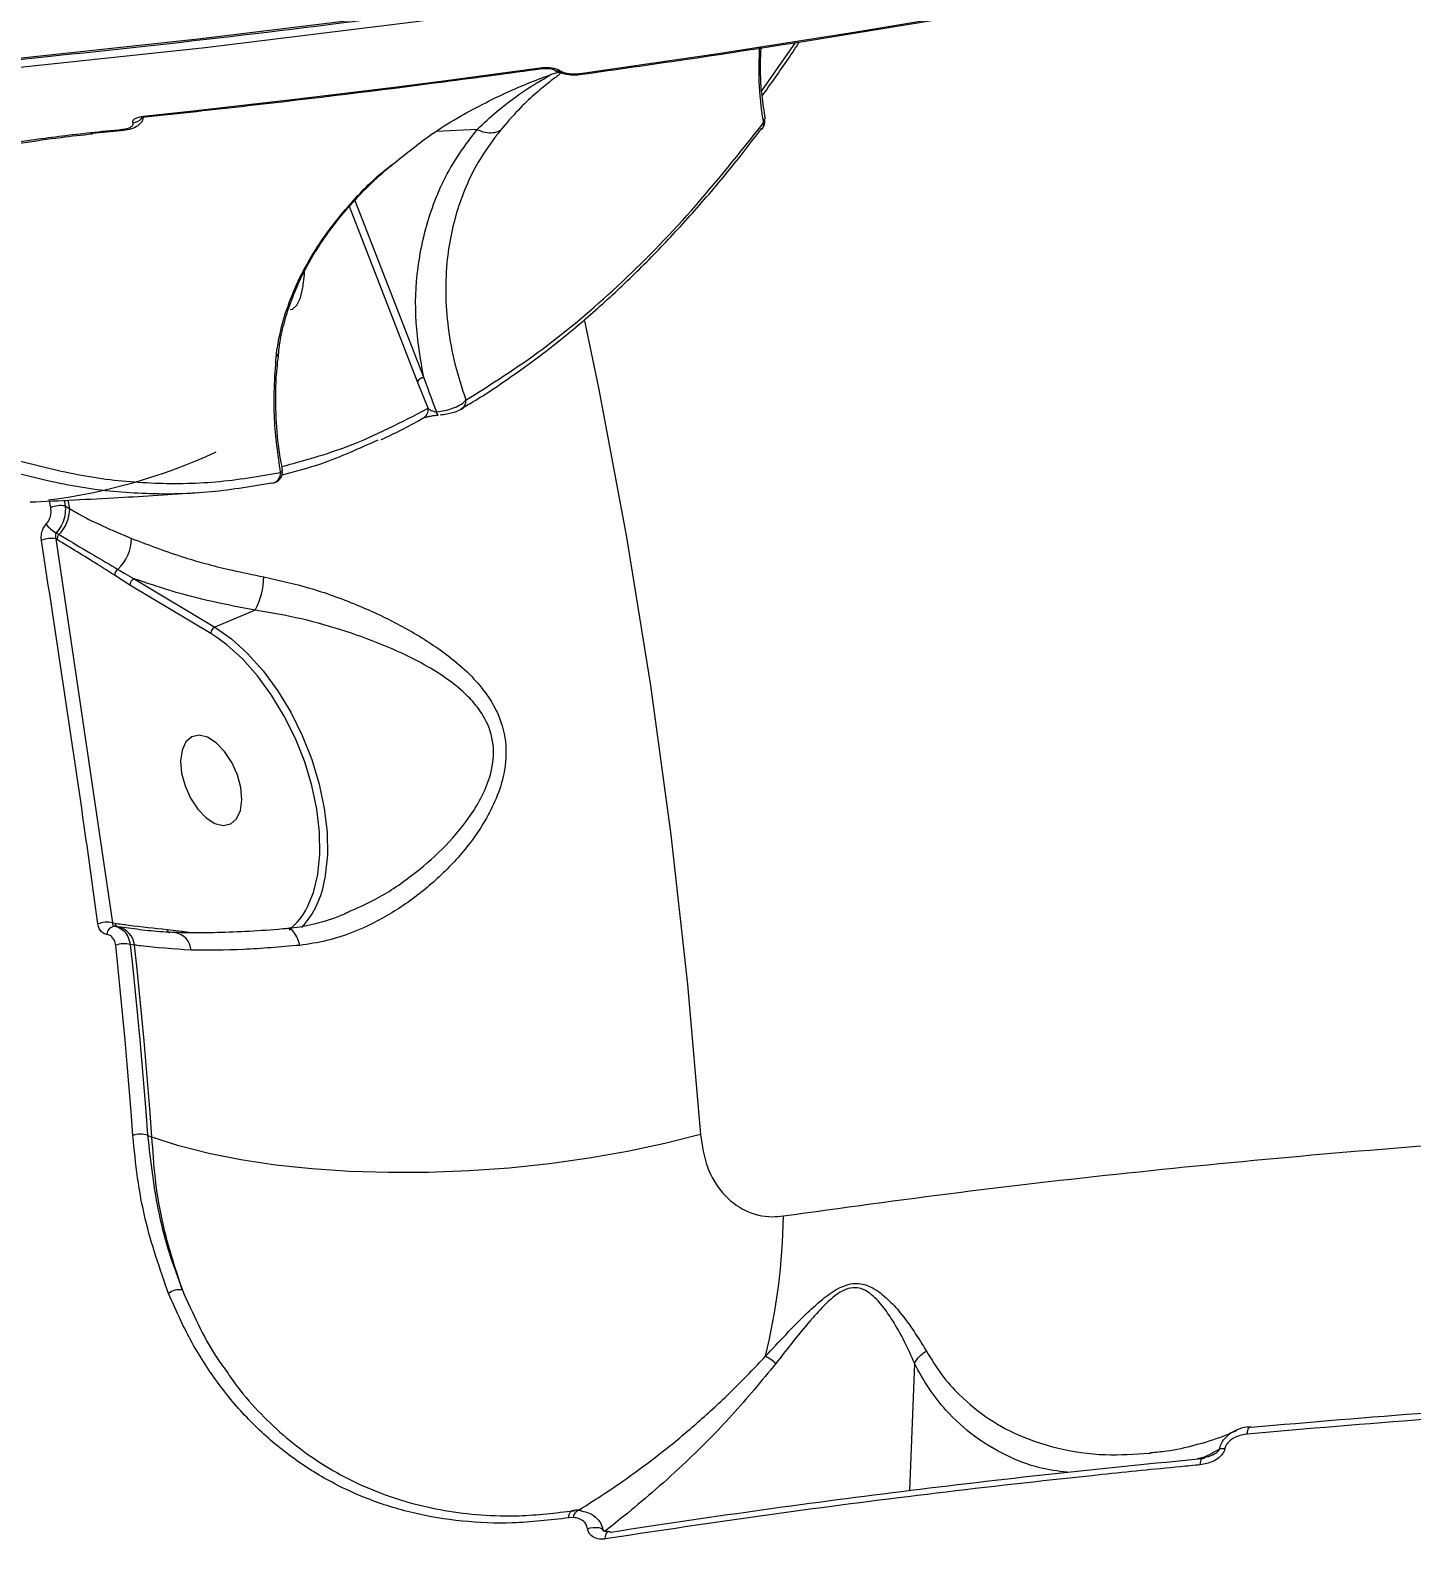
# Model space of a CAD drawing. Header units: millimetres. Extents: x -7151 to 6134, y -5040 to 5562.
# Drawn here: x -1678 to -1547.9, y -296.2 to -153.7 of the extents above; entities that cross this region are included whole.
import ezdxf

# ---------------------------------------------------------------- set-up
doc = ezdxf.new("R2010")
doc.units = ezdxf.units.MM
for name, color, linetype in [('DIKOM_ОБЪЕКТ', 7, 'Continuous'), ('DIKOM_РАЗМЕР_ЗОНА', 7, 'Continuous'), ('DIKOM_РАЗМЕР_ОБЪЕКТА', 7, 'Continuous')]:
    doc.layers.add(name, color=color, linetype=linetype)
doc.styles.add('style1', font='arial.ttf', dxfattribs={"width": 0.8})
doc.dimstyles.new('1-50', dxfattribs={"dimtxt": 300, "dimasz": 200, "dimexe": 100, "dimexo": 0, "dimgap": 100, "dimtad": 1, "dimtxsty": 'style1', "dimcen": 200, "dimclrd": 7, "dimclre": 7, "dimclrt": 7, "dimadec": 1, "dimazin": 2, "dimtfac": 1, "dimtmove": 0, "dimatfit": 2, "dimfxl": 0, "dimlwd": 25, "dimlwe": 18, "dimarcsym": 0})

# ---------------------------------------------------------------- blocks, each defined once
blk = doc.blocks.new('*D0')
at = {"layer": 'Defpoints', "color": 0, "transparency": 16777216}
for p in [(4133.55, 168.74), (-4567.47, -1241.13), (4133.55, -4153.12)]:
    blk.add_point(p, dxfattribs=at)
at = {"layer": 'DIKOM_РАЗМЕР_ОБЪЕКТА', "color": 7, "lineweight": 18, "transparency": 16777216}
for p, q in [((4133.55, 168.74), (4133.55, -4253.12)), ((-4567.47, -1241.13), (-4567.47, -4253.12))]:
    blk.add_line(p, q, dxfattribs=at)
at = {"layer": 'DIKOM_РАЗМЕР_ОБЪЕКТА', "color": 7, "lineweight": 25, "transparency": 16777216}
blk.add_line((-4367.47, -4153.12), (3933.55, -4153.12), dxfattribs=at)
at = {"layer": 'DIKOM_РАЗМЕР_ОБЪЕКТА', "color": 7, "transparency": 16777216}
for points in [[(-4367.47, -4119.79), (-4367.47, -4186.45), (-4567.47, -4153.12)], [(3933.55, -4119.79), (3933.55, -4186.45), (4133.55, -4153.12)]]:
    blk.add_solid(points, dxfattribs=at)
at = {"layer": 'DIKOM_РАЗМЕР_ОБЪЕКТА', "color": 7, "transparency": 16777216, "insert": (150.61, -3899.95), "char_height": 300, "attachment_point": 5, "style": 'style1'}
blk.add_mtext('8700', dxfattribs=at)
blk = doc.blocks.new('*D3')
at = {"layer": 'Defpoints', "color": 0, "transparency": 16777216}
for p in [(6133.55, 253.24), (-5802.46, -2467.19), (6133.55, -4939.78)]:
    blk.add_point(p, dxfattribs=at)
at = {"layer": 'DIKOM_РАЗМЕР_ЗОНА', "color": 7, "lineweight": 18, "transparency": 16777216}
for p, q in [((6133.55, 253.24), (6133.55, -5039.78)), ((-5802.46, -2467.19), (-5802.46, -5039.78))]:
    blk.add_line(p, q, dxfattribs=at)
at = {"layer": 'DIKOM_РАЗМЕР_ЗОНА', "color": 7, "lineweight": 25, "transparency": 16777216}
blk.add_line((-5602.46, -4939.78), (5933.55, -4939.78), dxfattribs=at)
at = {"layer": 'DIKOM_РАЗМЕР_ЗОНА', "color": 7, "transparency": 16777216}
for points in [[(-5602.46, -4906.44), (-5602.46, -4973.11), (-5802.46, -4939.78)], [(5933.55, -4906.44), (5933.55, -4973.11), (6133.55, -4939.78)]]:
    blk.add_solid(points, dxfattribs=at)
at = {"layer": 'DIKOM_РАЗМЕР_ЗОНА', "color": 7, "transparency": 16777216, "insert": (186.61, -4686.61), "char_height": 300, "attachment_point": 5, "style": 'style1'}
blk.add_mtext('11950', dxfattribs=at)

msp = doc.modelspace()

# ---------------------------------------------------------------- linework, layer by layer
at = {"layer": 'DIKOM_ОБЪЕКТ', "color": 7, "linetype": 'Continuous', "lineweight": 15}
for p, q in [((-1609.138, -159.427), (-1605.948, -154.853)), ((-1628.704, -157.819), (-1628.694, -157.816)), ((-1626.106, -157.876), (-1626.115, -157.877)), ((-1672.215, -163.432), (-1669.198, -163.123)), ((-1635.962, -163.087), (-1639.799, -163.268)), ((-1641.557, -186.82), (-1647.97, -170.326)), ((-1647.464, -169.769), (-1640.981, -186.444)), ((-1640.573, -189.325), (-1641.557, -186.82)), ((-1637.454, -189.425), (-1637.423, -189.405)), ((-1674.316, -198.781), (-1674.471, -197.964)), ((-1676.108, -198.686), (-1676.229, -198.053)), ((-1674.856, -197.987), (-1674.754, -198.524)), ((-1674.754, -198.524), (-1674.316, -198.781)), ((-1675.615, -201.629), (-1670.294, -237.782)), ((-1675.534, -201.678), (-1675.615, -201.629)), ((-1668.644, -205.967), (-1670.11, -205.05)), ((-1661.04, -210.533), (-1668.644, -205.967)), ((-1668.262, -205.373), (-1660.657, -209.939)), ((-1656.867, -208.337), (-1660.657, -209.939)), ((-1660.374, -210.962), (-1661.04, -210.533)), ((-1670.294, -237.782), (-1670.073, -237.814)), ((-1669.765, -238.146), (-1670.077, -238.101)), ((-1668.749, -238.281), (-1669.765, -238.146)), ((-1665.155, -238.401), (-1663.764, -238.559)), ((-1663.764, -238.559), (-1662.672, -238.715)), ((-1668.216, -239.877), (-1668.621, -239.82)), ((-1666.991, -257.767), (-1666.574, -257.949)), ((-1594.778, -279.264), (-1595.237, -291.23)), ((-1572.658, -287.713), (-1572.547, -287.709)), ((-1567.563, -288.118), (-1568.115, -288.26)), ((-1567.76, -288.224), (-1567.563, -288.118)), ((-1567.564, -288.139), (-1567.563, -288.118)), ((-1626.883, -293.786), (-1627.323, -293.809))]:
    msp.add_line(p, q, dxfattribs=at)
at = {"layer": 'DIKOM_ОБЪЕКТ', "color": 7, "linetype": 'Continuous', "lineweight": 15, "flags": 128}
for points in [[(-1741.455, -160.995), (-1721.686, -159.884), (-1701.886, -158.439), (-1682.06, -156.66), (-1662.215, -154.55), (-1642.356, -152.107), (-1622.49, -149.333), (-1602.622, -146.229), (-1582.759, -142.796), (-1562.906, -139.034), (-1543.07, -134.945)], [(-1542.407, -135.765), (-1562.243, -139.854), (-1582.095, -143.616), (-1601.959, -147.05), (-1621.826, -150.154), (-1641.693, -152.928), (-1661.551, -155.37), (-1681.397, -157.481), (-1701.222, -159.259), (-1721.023, -160.704), (-1740.791, -161.816)], [(-1626.243, -157.804), (-1613.251, -155.918), (-1600.259, -153.89), (-1587.268, -151.721), (-1574.281, -149.411), (-1561.298, -146.961), (-1548.321, -144.371), (-1535.353, -141.641), (-1522.395, -138.771)], [(-1667.371, -161.818), (-1662.703, -161.314), (-1658.034, -160.791), (-1653.364, -160.25), (-1648.693, -159.691), (-1644.022, -159.113), (-1639.35, -158.517), (-1634.677, -157.903), (-1630.005, -157.27)], [(-1629.289, -157.322), (-1629.279, -157.32), (-1629.257, -157.295), (-1629.234, -157.241)], [(-1672.352, -163.36), (-1671.975, -163.322), (-1671.598, -163.283), (-1671.221, -163.245), (-1670.844, -163.206), (-1670.466, -163.168), (-1670.09, -163.129), (-1669.713, -163.09), (-1669.335, -163.051)], [(-1653.552, -180.03), (-1653.348, -179.98), (-1652.942, -179.612), (-1652.601, -178.913), (-1652.355, -177.941), (-1652.223, -176.774), (-1652.212, -176.524)], [(-1625.836, -181.077), (-1624.494, -187.569), (-1621.887, -201.468), (-1619.625, -215.44), (-1617.71, -229.478), (-1616.144, -243.573), (-1614.926, -257.718)], [(-1660.657, -209.939), (-1659.097, -211.032), (-1657.569, -212.413), (-1656.107, -214.052), (-1654.745, -215.913), (-1653.511, -217.956), (-1652.432, -220.136), (-1651.532, -222.404), (-1650.831, -224.712), (-1650.344, -227.008), (-1650.083, -229.243), (-1650.051, -231.367), (-1650.25, -233.334), (-1650.305, -233.637)], [(-1651.915, -236.28), (-1651.362, -234.933), (-1650.948, -233.22), (-1650.755, -231.312), (-1650.785, -229.252), (-1651.04, -227.085), (-1651.512, -224.858), (-1652.191, -222.62), (-1653.064, -220.421), (-1654.11, -218.308), (-1655.306, -216.327), (-1656.628, -214.522), (-1658.045, -212.932), (-1659.526, -211.593), (-1660.374, -210.962)], [(-1663.778, -223.673), (-1663.455, -224.884), (-1662.933, -226.053), (-1662.254, -227.085), (-1661.472, -227.895), (-1660.651, -228.42), (-1659.859, -228.615), (-1659.158, -228.466), (-1658.605, -227.984), (-1658.247, -227.208), (-1658.11, -226.201), (-1658.207, -225.046), (-1658.53, -223.834), (-1659.052, -222.666), (-1659.732, -221.634), (-1660.513, -220.823), (-1661.334, -220.299), (-1662.127, -220.103), (-1662.828, -220.253), (-1663.38, -220.735), (-1663.739, -221.511), (-1663.876, -222.517), (-1663.778, -223.673)], [(-1652.664, -239.899), (-1652.788, -239.475), (-1652.941, -239.099), (-1653.119, -238.786), (-1653.314, -238.547), (-1653.52, -238.39), (-1653.728, -238.321), (-1653.819, -238.32)], [(-1668.363, -257.797), (-1668.533, -255.554), (-1668.712, -253.312), (-1668.901, -251.072), (-1669.1, -248.833), (-1669.308, -246.595), (-1669.526, -244.359), (-1669.753, -242.124), (-1669.989, -239.89)], [(-1668.621, -239.82), (-1668.384, -242.059), (-1668.157, -244.299), (-1667.938, -246.54), (-1667.73, -248.783), (-1667.531, -251.027), (-1667.341, -253.272), (-1667.161, -255.519), (-1666.991, -257.767)], [(-1666.574, -257.949), (-1666.745, -255.685), (-1666.926, -253.423), (-1667.117, -251.162), (-1667.317, -248.902), (-1667.527, -246.644), (-1667.747, -244.387), (-1667.977, -242.131), (-1668.216, -239.877)], [(-1614.926, -257.718), (-1618.275, -258.569), (-1621.782, -259.316), (-1625.415, -259.951), (-1629.141, -260.471), (-1632.926, -260.869), (-1636.736, -261.141), (-1640.536, -261.287), (-1644.29, -261.304), (-1647.966, -261.192), (-1651.53, -260.951), (-1654.948, -260.586), (-1658.19, -260.098), (-1661.227, -259.491), (-1664.03, -258.773), (-1666.574, -257.949)], [(-1563.408, -285.917), (-1563.395, -285.747), (-1563.371, -285.595), (-1563.335, -285.464), (-1563.29, -285.36), (-1563.237, -285.287), (-1563.178, -285.247), (-1563.146, -285.239)], [(-1563.146, -285.239), (-1563.114, -285.24), (-1563.048, -285.269)], [(-1567.849, -288.817), (-1567.836, -288.639), (-1567.808, -288.479), (-1567.769, -288.345), (-1567.718, -288.242), (-1567.659, -288.172), (-1567.592, -288.141), (-1567.58, -288.139)], [(-1567.58, -288.139), (-1567.522, -288.147), (-1567.451, -288.192)], [(-1627.323, -293.809), (-1627.308, -293.639), (-1627.276, -293.486), (-1627.228, -293.353), (-1627.166, -293.246), (-1627.092, -293.169), (-1627.009, -293.124), (-1626.978, -293.117)], [(-1626.978, -293.117), (-1626.919, -293.113), (-1626.866, -293.122)], [(-1626.883, -293.786), (-1626.832, -293.595), (-1626.761, -293.426), (-1626.675, -293.284), (-1626.575, -293.177), (-1626.467, -293.109), (-1626.355, -293.082), (-1626.327, -293.082)], [(-1626.327, -293.082), (-1626.245, -293.098), (-1626.14, -293.157)], [(-1625.552, -294.828), (-1625.291, -294.757), (-1625.01, -294.716), (-1624.732, -294.708), (-1624.481, -294.733), (-1624.275, -294.79), (-1624.132, -294.874), (-1624.064, -294.979), (-1624.075, -295.094)], [(-1623.892, -295.789), (-1623.876, -295.609), (-1623.841, -295.448), (-1623.79, -295.312), (-1623.722, -295.206), (-1623.642, -295.134), (-1623.553, -295.099), (-1623.542, -295.097)], [(-1623.542, -295.097), (-1623.457, -295.102), (-1623.359, -295.144)]]:
    msp.add_lwpolyline(points, dxfattribs=at)
at = {"layer": 'DIKOM_ОБЪЕКТ', "color": 7, "linetype": 'Continuous', "lineweight": 15}
for centre, radius, start, end in [((-1629.873, -157.19), 0.154, 211.40976, 274.14557), ((-1628.296, -156.836), 0.725, 234.33277, 283.78552), ((-1626.11, -157.719), 0.158, 212.68285, 268.50076), ((-1668.389, -161.357), 1.081, 271.8915, 326.69082), ((-1667.237, -161.732), 0.16, 212.48167, 271.62635), ((-1672.22, -163.273), 0.159, 213.24415, 271.6634), ((-1669.202, -162.963), 0.159, 213.33954, 270.79005), ((-1609.771, -162.565), 0.806, 324.10123, 8.81477), ((-1640.974, -187.082), 0.639, 90.64033, 155.7787), ((-1641.49, -189.444), 0.925, 300.50471, 7.37298), ((-1637.931, -188.641), 0.918, 303.64258, 4.89538), ((-1639.368, -189.627), 0.416, 185.09404, 232.82362), ((-1682.893, -145.067), 53.285, 277.08858, 294.80312), ((-1655.401, -195.432), 0.947, 275.00475, 3.17511), ((-1675.172, -200.767), 2.282, 79.44299, 114.21323), ((-1677.785, -198.759), 3.468, 315.08024, 359.63448), ((-1674.225, -198.486), 2.907, 217.25396, 242.06198), ((-1676.078, -203.979), 2.395, 78.85954, 112.06819), ((-1674.839, -201.702), 0.695, 134.78706, 178.06175), ((-1672.653, -201.482), 4.163, 313.63282, 358.65452), ((-1669.401, -205.096), 0.71, 122.26045, 176.29784), ((-1667.965, -205.985), 0.68, 115.93212, 178.54545), ((-1662.752, -205.136), 6.7, 331.45807, 359.50594), ((-1660.359, -210.551), 0.681, 115.97335, 178.50423), ((-1658.836, -232.406), 8.619, 317.6254, 351.7877), ((-1657.774, -233.357), 6.547, 308.96701, 333.48859), ((-1670.818, -239.982), 2.261, 76.60991, 111.91475), ((-1669.675, -237.753), 0.402, 188.6027, 257.11445), ((-1669.997, -238.931), 0.834, 95.5519, 175.48291), ((-1670.23, -240.12), 2.028, 6.87813, 76.74739), ((-1664.733, -238.321), 0.43, 190.67465, 247.81134), ((-1664.694, -240.48), 1.808, 3.74539, 80.8782), ((-1669.19, -242.111), 2.361, 76.06331, 109.79546), ((-1667.627, -260.077), 2.396, 74.61704, 107.88527), ((-1665.577, -264.625), 58.473, 346.18119, 359.25777), ((-1664.046, -273.892), 1.558, 77.39397, 128.6194), ((-1612.398, -284.853), 7.222, 50.63131, 60.09905), ((-1565.669, -288.779), 1.478, 85.09989, 104.51162)]:
    msp.add_arc(centre, radius, start, end, dxfattribs=at)
for points, knots in [([(-1741.304, -161.084), (-1738.084, -160.922), (-1728.749, -160.452), (-1713.274, -159.455), (-1694.876, -157.998), (-1676.457, -156.249), (-1658.023, -154.216), (-1639.578, -151.895), (-1621.128, -149.29), (-1602.677, -146.399), (-1584.229, -143.225), (-1565.791, -139.767), (-1547.365, -136.026), (-1528.959, -132.005), (-1510.575, -127.703), (-1492.219, -123.122), (-1473.896, -118.263), (-1455.611, -113.127), (-1437.368, -107.716), (-1419.171, -102.03), (-1401.027, -96.072), (-1382.939, -89.844), (-1364.913, -83.346), (-1346.952, -76.58), (-1329.063, -69.549), (-1311.248, -62.253), (-1293.514, -54.696), (-1275.864, -46.878), (-1258.303, -38.802), (-1240.836, -30.47), (-1223.468, -21.885), (-1206.202, -13.047), (-1189.043, -3.962), (-1171.999, 5.375), (-1155.89, 14.473), (-1145.513, 20.555), (-1140.735, 23.355)], [0, 0, 0, 0, 0.0157721, 0.0457293, 0.075687, 0.1056446, 0.1356021, 0.1655602, 0.195518, 0.2254759, 0.255434, 0.2853921, 0.31535, 0.3453082, 0.3752662, 0.4052244, 0.4351826, 0.4651407, 0.4950989, 0.5250572, 0.5550154, 0.5849739, 0.6149322, 0.6448903, 0.674849, 0.7048073, 0.7347659, 0.7647243, 0.7946825, 0.8246409, 0.8545994, 0.8845578, 0.9145163, 0.9444747, 0.9744334, 1, 1, 1, 1]), ([(-1626.106, -157.876), (-1622.869, -157.416), (-1613.483, -156.08), (-1597.946, -153.653), (-1579.501, -150.5), (-1561.064, -147.061), (-1542.964, -143.404), (-1530.033, -140.601), (-1523.243, -139.066), (-1522.261, -138.844)], [0, 0, 0, 0, 0.0934425, 0.2709365, 0.4484306, 0.6259253, 0.8034211, 0.9715763, 1, 1, 1, 1]), ([(-1609.111, -159.902), (-1608.293, -158.777), (-1607.103, -157.139), (-1605.944, -155.355), (-1605.582, -154.796)], [0, 0, 0, 0, 0.6868478, 1, 1, 1, 1]), ([(-1608.974, -162.442), (-1608.982, -162.394), (-1609.19, -161.092), (-1609.458, -158.716), (-1609.38, -156.432), (-1609.344, -155.382)], [0, 0, 0, 0, 0.020227, 0.549583, 1, 1, 1, 1]), ([(-1608.806, -162.076), (-1608.921, -161.332), (-1609.198, -159.53), (-1609.317, -157.28), (-1609.23, -155.804), (-1609.204, -155.36)], [0, 0, 0, 0, 0.3293639, 0.7980853, 1, 1, 1, 1]), ([(-1667.232, -161.892), (-1663.998, -161.541), (-1654.62, -160.522), (-1642.163, -159.004), (-1632.94, -157.759), (-1629.866, -157.344)], [0, 0, 0, 0, 0.2597959, 0.7532476, 1, 1, 1, 1]), ([(-1643.458, -165.994), (-1642.398, -165.144), (-1639.818, -163.074), (-1636.318, -161.114), (-1633.351, -159.658), (-1631.276, -158.751), (-1629.552, -158.085), (-1628.542, -157.73), (-1628.395, -157.707), (-1628.38, -157.705)], [0, 0, 0, 0, 0.2015561, 0.4902615, 0.6124325, 0.736181, 0.8753109, 0.9868702, 1, 1, 1, 1]), ([(-1635.952, -163.089), (-1635.951, -163.088), (-1635.352, -162.46), (-1634.034, -161.299), (-1632.273, -159.932), (-1630.705, -158.894), (-1629.377, -158.14), (-1629.092, -157.952), (-1628.955, -157.863)], [0, 0, 0, 0, 0.0002893, 0.2177903, 0.4375777, 0.6284787, 0.8223102, 1, 1, 1, 1]), ([(-1628.38, -157.705), (-1628.222, -157.668), (-1627.801, -157.57), (-1628.253, -157.928), (-1629.231, -158.662), (-1630.563, -159.763), (-1632.092, -161.202), (-1633.198, -162.49), (-1633.754, -163.137)], [0, 0, 0, 0, 0.1009822, 0.2689693, 0.4401895, 0.615135, 0.8063795, 1, 1, 1, 1]), ([(-1630.005, -157.27), (-1629.933, -157.262), (-1629.684, -157.231), (-1629.421, -157.237), (-1629.234, -157.241)], [0, 0, 0, 0, 0.2881873, 1, 1, 1, 1]), ([(-1629.861, -157.347), (-1629.814, -157.34), (-1629.659, -157.317), (-1629.452, -157.312), (-1629.312, -157.322), (-1629.289, -157.323)], [0, 0, 0, 0, 0.2721971, 0.8806524, 1, 1, 1, 1]), ([(-1629.289, -157.325), (-1629.256, -157.326), (-1629.128, -157.33), (-1628.946, -157.361), (-1628.783, -157.402), (-1628.707, -157.434), (-1628.702, -157.437), (-1628.701, -157.438)], [0, 0, 0, 0, 0.1111993, 0.4227283, 0.6630943, 0.8650983, 1, 1, 1, 1]), ([(-1629.234, -157.241), (-1629.099, -157.253), (-1628.805, -157.279), (-1628.401, -157.38), (-1628.216, -157.487), (-1628.123, -157.54)], [0, 0, 0, 0, 0.2987824, 0.6490957, 1, 1, 1, 1]), ([(-1628.703, -157.421), (-1628.679, -157.444), (-1628.514, -157.595), (-1628.066, -157.759), (-1627.344, -157.918), (-1626.624, -157.948), (-1626.236, -157.88), (-1626.118, -157.859)], [0, 0, 0, 0, 0.0396375, 0.2698301, 0.5665434, 0.8678089, 1, 1, 1, 1]), ([(-1628.123, -157.54), (-1628.031, -157.593), (-1627.845, -157.7), (-1627.414, -157.804), (-1626.92, -157.851), (-1626.515, -157.839), (-1626.295, -157.811), (-1626.243, -157.804)], [0, 0, 0, 0, 0.22507943, 0.44955121, 0.68034046, 0.92382159, 1, 1, 1, 1]), ([(-1669.201, -163.119), (-1669.162, -163.116), (-1668.83, -163.091), (-1668.319, -162.954), (-1667.785, -162.648), (-1667.447, -162.282), (-1667.382, -162.011), (-1667.358, -161.911)], [0, 0, 0, 0, 0.044825, 0.3860968, 0.6568371, 0.8732089, 1, 1, 1, 1]), ([(-1668.353, -162.437), (-1668.357, -162.427), (-1668.387, -162.351), (-1668.366, -162.208), (-1668.172, -162.03), (-1667.833, -161.887), (-1667.525, -161.841), (-1667.371, -161.818)], [0, 0, 0, 0, 0.0372619, 0.2782851, 0.519001, 0.7594446, 1, 1, 1, 1]), ([(-1667.599, -161.973), (-1667.601, -161.974), (-1667.606, -161.977), (-1667.553, -161.953), (-1667.439, -161.923), (-1667.319, -161.898), (-1667.238, -161.893), (-1667.232, -161.892)], [0, 0, 0, 0, 0.10629124, 0.34683133, 0.63321716, 0.96935521, 1, 1, 1, 1]), ([(-1609.136, -163.028), (-1609.08, -162.958), (-1608.929, -162.771), (-1608.824, -162.421), (-1608.87, -162.17), (-1608.887, -162.079)], [0, 0, 0, 0, 0.27599176, 0.73650945, 1, 1, 1, 1]), ([(-1608.974, -162.442), (-1608.958, -162.418), (-1608.873, -162.294), (-1608.877, -162.177), (-1608.88, -162.082)], [0, 0, 0, 0, 0.1887483, 1, 1, 1, 1]), ([(-1706.074, -178.93), (-1706.08, -178.282), (-1706.091, -176.984), (-1705.108, -175.08), (-1703.506, -173.277), (-1701.362, -171.598), (-1698.643, -169.99), (-1695.358, -168.486), (-1691.567, -167.108), (-1687.323, -165.881), (-1682.66, -164.838), (-1677.675, -163.968), (-1674.125, -163.563), (-1672.352, -163.36)], [0, 0, 0, 0, 0.1009698, 0.2019362, 0.29034, 0.3790249, 0.4674245, 0.5561151, 0.6450881, 0.7337816, 0.8224283, 0.9113582, 1, 1, 1, 1]), ([(-1704.914, -176.894), (-1704.91, -176.802), (-1704.893, -176.393), (-1704.583, -175.599), (-1703.96, -174.514), (-1702.994, -173.388), (-1701.747, -172.276), (-1700.214, -171.185), (-1698.404, -170.125), (-1696.33, -169.108), (-1694.002, -168.148), (-1691.426, -167.245), (-1688.602, -166.404), (-1685.543, -165.63), (-1682.268, -164.932), (-1678.8, -164.321), (-1675.435, -163.828), (-1673.18, -163.587), (-1672.184, -163.481)], [0, 0, 0, 0, 0.0191448, 0.0854219, 0.1556723, 0.2232103, 0.2894147, 0.3549543, 0.4200482, 0.4847224, 0.5489233, 0.613502, 0.678892, 0.7450174, 0.811775, 0.8790034, 0.9465475, 1, 1, 1, 1]), ([(-1669.335, -163.051), (-1669.181, -163.028), (-1668.873, -162.983), (-1668.535, -162.841), (-1668.339, -162.665), (-1668.32, -162.522), (-1668.349, -162.447), (-1668.353, -162.437)], [0, 0, 0, 0, 0.2405701, 0.4810085, 0.7219397, 0.9629075, 1, 1, 1, 1]), ([(-1640.981, -186.444), (-1641.278, -184.703), (-1641.875, -181.197), (-1641.652, -175.923), (-1640.454, -170.684), (-1638.455, -166.349), (-1636.625, -163.955), (-1635.962, -163.087)], [0, 0, 0, 0, 0.20618274, 0.41542293, 0.64010511, 0.8695968, 1, 1, 1, 1]), ([(-1633.754, -163.137), (-1634.364, -163.949), (-1636.028, -166.162), (-1637.842, -170.207), (-1638.794, -174.584), (-1638.973, -178.476), (-1638.73, -181.777), (-1638.123, -185.148), (-1637.385, -187.424), (-1637.016, -188.562)], [0, 0, 0, 0, 0.1128023, 0.3073769, 0.5062344, 0.6280303, 0.7498277, 0.874913, 1, 1, 1, 1]), ([(-1637.46, -189.358), (-1637.415, -189.333), (-1636.089, -188.609), (-1633.501, -186.898), (-1629.716, -184.202), (-1625.971, -181.16), (-1622.267, -177.821), (-1618.607, -174.18), (-1615, -170.227), (-1611.841, -166.499), (-1609.909, -163.964), (-1609.142, -162.957)], [0, 0, 0, 0, 0.0045089, 0.1338788, 0.2635224, 0.3933883, 0.5234285, 0.6535892, 0.7838185, 0.9140681, 1, 1, 1, 1]), ([(-1637.016, -188.562), (-1634.603, -187.039), (-1629.778, -183.993), (-1622.693, -177.952), (-1615.725, -170.923), (-1611.224, -165.269), (-1608.974, -162.442)], [0, 0, 0, 0, 0.2485948, 0.4971902, 0.748596, 1, 1, 1, 1]), ([(-1635.962, -163.087), (-1635.961, -163.087), (-1635.958, -163.087), (-1635.954, -163.088), (-1635.952, -163.089), (-1635.952, -163.089)], [0, 0, 0, 0, 0.4696014, 0.814624, 1, 1, 1, 1]), ([(-1633.754, -163.137), (-1633.783, -163.157), (-1633.988, -163.294), (-1634.453, -163.439), (-1635.201, -163.41), (-1635.701, -163.196), (-1635.952, -163.089)], [0, 0, 0, 0, 0.054371, 0.3767364, 0.6884133, 1, 1, 1, 1]), ([(-1654.877, -184.482), (-1654.865, -184.379), (-1654.762, -183.462), (-1654.414, -181.647), (-1653.566, -179.003), (-1652.341, -176.324), (-1650.539, -173.303), (-1648.008, -170.112), (-1645.513, -167.522), (-1643.882, -166.309), (-1643.458, -165.994)], [0, 0, 0, 0, 0.0156207, 0.139239, 0.2663643, 0.3976268, 0.5319863, 0.7276236, 0.9292684, 1, 1, 1, 1]), ([(-1654.635, -184.058), (-1654.611, -183.806), (-1654.528, -182.948), (-1654.16, -181.364), (-1653.534, -179.345), (-1652.667, -177.257), (-1651.561, -175.154), (-1650.196, -173.041), (-1648.579, -170.938), (-1646.693, -168.875), (-1644.986, -167.228), (-1643.877, -166.339), (-1643.511, -166.046)], [0, 0, 0, 0, 0.0407648, 0.1385674, 0.2389784, 0.3435914, 0.4513007, 0.5615863, 0.6817069, 0.8062386, 0.9361571, 1, 1, 1, 1]), ([(-1654.456, -195.38), (-1654.702, -193.698), (-1655.239, -190.022), (-1655.004, -186.43), (-1654.877, -184.482)], [0, 0, 0, 0, 0.4574517, 1, 1, 1, 1]), ([(-1654.271, -195.168), (-1654.389, -194.521), (-1654.716, -192.733), (-1654.916, -189.819), (-1654.94, -186.755), (-1654.727, -184.865), (-1654.638, -184.074)], [0, 0, 0, 0, 0.1724726, 0.4766307, 0.7806428, 1, 1, 1, 1]), ([(-1654.877, -184.482), (-1654.859, -184.463), (-1654.749, -184.343), (-1654.64, -184.2), (-1654.669, -184.068), (-1654.672, -184.057)], [0, 0, 0, 0, 0.1440632, 0.9245239, 1, 1, 1, 1]), ([(-1640.981, -186.444), (-1640.896, -186.678), (-1640.506, -187.756), (-1640.1, -188.826), (-1639.783, -189.664)], [0, 0, 0, 0, 0.2174687, 1, 1, 1, 1]), ([(-1654.332, -194.806), (-1652.253, -194.241), (-1647.617, -192.981), (-1643.077, -190.624), (-1640.573, -189.325)], [0, 0, 0, 0, 0.4484734, 1, 1, 1, 1]), ([(-1640.573, -189.325), (-1640.511, -189.376), (-1640.406, -189.465), (-1640.194, -189.571), (-1640.014, -189.631), (-1639.877, -189.658), (-1639.811, -189.662), (-1639.783, -189.664)], [0, 0, 0, 0, 0.3754756, 0.6516956, 0.8444459, 0.9348029, 1, 1, 1, 1]), ([(-1639.783, -189.664), (-1639.514, -189.628), (-1638.986, -189.558), (-1638.203, -189.325), (-1637.522, -189.014), (-1637.162, -188.739), (-1637.037, -188.587), (-1637.016, -188.562)], [0, 0, 0, 0, 0.2233196, 0.4376499, 0.6849569, 0.948823, 1, 1, 1, 1]), ([(-1639.434, -189.935), (-1639.33, -189.925), (-1639.024, -189.895), (-1638.512, -189.796), (-1637.939, -189.657), (-1637.628, -189.505), (-1637.456, -189.421)], [0, 0, 0, 0, 0.1276145, 0.3727436, 0.6521506, 1, 1, 1, 1]), ([(-1644.992, -192.276), (-1643.714, -191.674), (-1642.384, -191.048), (-1641.076, -190.265), (-1641.025, -190.234)], [0, 0, 0, 0, 0.9613908, 1, 1, 1, 1]), ([(-1641.023, -190.242), (-1641.025, -190.243), (-1641.033, -190.247), (-1640.976, -190.221), (-1640.826, -190.17), (-1640.532, -190.093), (-1640.149, -190.022), (-1639.826, -189.976), (-1639.663, -189.964), (-1639.62, -189.961)], [0, 0, 0, 0, 0.0241729, 0.1436487, 0.3126257, 0.5410779, 0.7534904, 0.9344239, 1, 1, 1, 1]), ([(-1645.315, -192.326), (-1647.078, -193.13), (-1650.067, -194.493), (-1653.102, -195.296), (-1654.346, -195.625)], [0, 0, 0, 0, 0.58995427, 1, 1, 1, 1]), ([(-1678.958, -194.299), (-1676.911, -194.818), (-1672.817, -195.857), (-1666.678, -196.455), (-1660.548, -196.405), (-1656.486, -195.721), (-1654.456, -195.38)], [0, 0, 0, 0, 0.2490924, 0.4981942, 0.7490976, 1, 1, 1, 1]), ([(-1655.318, -196.375), (-1657.339, -196.716), (-1661.38, -197.398), (-1667.509, -197.456), (-1673.676, -196.864), (-1677.809, -195.817), (-1679.876, -195.294)], [0, 0, 0, 0, 0.2490952, 0.4981946, 0.7490979, 1, 1, 1, 1]), ([(-1655.194, -196.356), (-1655.157, -196.349), (-1655.082, -196.335), (-1654.938, -196.29), (-1654.738, -196.192), (-1654.532, -196.019), (-1654.36, -195.755), (-1654.271, -195.451), (-1654.305, -195.253), (-1654.319, -195.172)], [0, 0, 0, 0, 0.11918692, 0.24155779, 0.36114563, 0.50692381, 0.67710367, 0.86866405, 1, 1, 1, 1]), ([(-1654.456, -195.38), (-1654.428, -195.36), (-1654.325, -195.287), (-1654.327, -195.222), (-1654.328, -195.175)], [0, 0, 0, 0, 0.2704179, 1, 1, 1, 1]), ([(-1678.034, -198.146), (-1675.263, -198.017), (-1670.023, -197.775), (-1664.783, -197.429), (-1662.314, -197.266)], [0, 0, 0, 0, 0.5288701, 1, 1, 1, 1]), ([(-1676.538, -200.245), (-1676.441, -200.114), (-1676.245, -199.852), (-1676.091, -199.358), (-1676.065, -198.96), (-1676.099, -198.744), (-1676.108, -198.686)], [0, 0, 0, 0, 0.2954048, 0.5903564, 0.890105, 1, 1, 1, 1]), ([(-1674.754, -198.524), (-1674.745, -198.617), (-1674.71, -198.964), (-1674.789, -199.608), (-1675.081, -200.411), (-1675.418, -200.839), (-1675.587, -201.054)], [0, 0, 0, 0, 0.1092586, 0.4079426, 0.7030621, 1, 1, 1, 1]), ([(-1674.316, -198.781), (-1674.124, -198.896), (-1673.146, -199.478), (-1671.268, -200.419), (-1669.419, -201.192), (-1668.491, -201.58)], [0, 0, 0, 0, 0.1089012, 0.5528078, 1, 1, 1, 1]), ([(-1676.978, -201.76), (-1676.984, -201.718), (-1677.01, -201.516), (-1676.987, -201.135), (-1676.833, -200.64), (-1676.637, -200.377), (-1676.538, -200.245)], [0, 0, 0, 0, 0.08102, 0.3907876, 0.695116, 1, 1, 1, 1]), ([(-1671.662, -237.884), (-1671.746, -237.269), (-1672.17, -234.195), (-1673.851, -222.183), (-1675.604, -210.735), (-1676.978, -201.76)], [0, 0, 0, 0, 0.0512249, 0.2561261, 1, 1, 1, 1]), ([(-1675.587, -201.054), (-1675.613, -201.102), (-1675.666, -201.202), (-1675.677, -201.39), (-1675.65, -201.534), (-1675.621, -201.613), (-1675.615, -201.629)], [0, 0, 0, 0, 0.2864815, 0.5897924, 0.9137345, 1, 1, 1, 1]), ([(-1675.587, -201.054), (-1675.545, -201.079), (-1675.459, -201.13), (-1675.373, -201.182), (-1675.329, -201.208)], [0, 0, 0, 0, 0.4877143, 1, 1, 1, 1]), ([(-1670.11, -205.05), (-1670.636, -204.713), (-1672.443, -203.554), (-1674.252, -202.456), (-1675.534, -201.678)], [0, 0, 0, 0, 0.2911594, 1, 1, 1, 1]), ([(-1675.329, -201.208), (-1675.114, -201.337), (-1674.043, -201.978), (-1672.206, -203.06), (-1670.551, -204.04), (-1669.78, -204.496)], [0, 0, 0, 0, 0.1179084, 0.5894677, 1, 1, 1, 1]), ([(-1668.491, -201.58), (-1666.857, -202.205), (-1663.868, -203.349), (-1659.603, -204.486), (-1657.042, -204.996), (-1656.053, -205.194)], [0, 0, 0, 0, 0.425125, 0.7780865, 1, 1, 1, 1]), ([(-1669.78, -204.496), (-1669.558, -204.628), (-1669.054, -204.928), (-1668.546, -205.213), (-1668.262, -205.373)], [0, 0, 0, 0, 0.44022012, 1, 1, 1, 1]), ([(-1656.867, -208.337), (-1658.216, -208.081), (-1660.926, -207.566), (-1664.744, -206.568), (-1667.106, -205.766), (-1668.262, -205.373)], [0, 0, 0, 0, 0.335768, 0.6747619, 1, 1, 1, 1]), ([(-1656.053, -205.194), (-1654.616, -205.513), (-1651.686, -206.164), (-1647.431, -207.714), (-1643.417, -209.565), (-1640.254, -211.433), (-1637.794, -213.287), (-1636.134, -214.866), (-1634.843, -216.5), (-1633.739, -218.468), (-1633.078, -221.071), (-1633.369, -223.903), (-1634.227, -226.362), (-1635.586, -228.923), (-1637.695, -231.712), (-1640.615, -234.537), (-1643.959, -236.946), (-1647.187, -238.558), (-1650.127, -239.535), (-1651.814, -239.777), (-1652.664, -239.899)], [0, 0, 0, 0, 0.0741139, 0.1510358, 0.2205984, 0.2917284, 0.33434, 0.377548, 0.4100592, 0.4432628, 0.4962538, 0.5490858, 0.5885369, 0.6289811, 0.696115, 0.7650088, 0.8354389, 0.9076321, 0.9534397, 1, 1, 1, 1]), ([(-1648.125, -236.765), (-1647.269, -236.395), (-1645.169, -235.488), (-1642.176, -233.463), (-1639.167, -230.89), (-1636.993, -228.385), (-1635.534, -226.047), (-1634.605, -223.868), (-1634.23, -221.327), (-1634.858, -219.057), (-1635.931, -217.394), (-1637.201, -216.027), (-1638.852, -214.72), (-1641.276, -213.22), (-1644.414, -211.721), (-1648.328, -210.281), (-1652.53, -209.072), (-1655.407, -208.584), (-1656.867, -208.337)], [0, 0, 0, 0, 0.0576241, 0.1412994, 0.2181125, 0.2965337, 0.3398755, 0.384215, 0.4400511, 0.4956056, 0.5305257, 0.5665232, 0.6142194, 0.6627284, 0.742931, 0.8247809, 0.9111167, 1, 1, 1, 1]), ([(-1670.294, -237.782), (-1670.292, -237.832), (-1670.287, -237.929), (-1670.22, -238.038), (-1670.142, -238.088), (-1670.089, -238.099), (-1670.077, -238.101)], [0, 0, 0, 0, 0.3129409, 0.6195486, 0.9166188, 1, 1, 1, 1]), ([(-1670.073, -237.814), (-1669.637, -237.874), (-1667.99, -238.104), (-1666.357, -238.275), (-1665.155, -238.401)], [0, 0, 0, 0, 0.2646703, 1, 1, 1, 1]), ([(-1648.111, -236.796), (-1648.333, -236.901), (-1649.328, -237.372), (-1651.128, -237.875), (-1652.82, -238.27), (-1653.698, -238.296), (-1653.809, -238.299)], [0, 0, 0, 0, 0.1210277, 0.5417298, 0.9417212, 1, 1, 1, 1]), ([(-1670.828, -238.865), (-1670.864, -238.858), (-1671.028, -238.826), (-1671.293, -238.674), (-1671.557, -238.34), (-1671.627, -238.036), (-1671.662, -237.884)], [0, 0, 0, 0, 0.08567528, 0.38931469, 0.69480287, 1, 1, 1, 1]), ([(-1669.989, -239.89), (-1670.02, -239.736), (-1670.081, -239.427), (-1670.335, -239.082), (-1670.604, -238.913), (-1670.78, -238.876), (-1670.828, -238.865)], [0, 0, 0, 0, 0.29693806, 0.59415789, 0.88949494, 1, 1, 1, 1]), ([(-1670.077, -238.101), (-1669.997, -238.118), (-1669.703, -238.181), (-1669.244, -238.465), (-1668.801, -239.044), (-1668.681, -239.561), (-1668.621, -239.82)], [0, 0, 0, 0, 0.1105068, 0.4063216, 0.7034821, 1, 1, 1, 1]), ([(-1664.407, -238.694), (-1665.167, -238.655), (-1666.69, -238.576), (-1668.085, -238.377), (-1668.783, -238.277)], [0, 0, 0, 0, 0.4989296, 1, 1, 1, 1]), ([(-1653.82, -238.318), (-1653.963, -238.331), (-1655.195, -238.446), (-1657.435, -238.595), (-1660.444, -238.716), (-1662.762, -238.74), (-1664.013, -238.699), (-1664.388, -238.686)], [0, 0, 0, 0, 0.0370511, 0.3179076, 0.5988569, 0.8795882, 1, 1, 1, 1]), ([(-1662.889, -240.362), (-1664.549, -240.243), (-1666.43, -240.108), (-1668.027, -239.901), (-1668.216, -239.877)], [0, 0, 0, 0, 0.882127, 1, 1, 1, 1]), ([(-1652.664, -239.899), (-1654.468, -240.053), (-1658.119, -240.363), (-1661.287, -240.363), (-1662.889, -240.362)], [0, 0, 0, 0, 0.49424714, 1, 1, 1, 1]), ([(-1607.11, -265.383), (-1601.627, -264.622), (-1590.656, -263.099), (-1573.653, -261.167), (-1556.307, -259.496), (-1538.38, -258.1), (-1519.9, -256.993), (-1500.894, -256.191), (-1481.668, -255.711), (-1461.628, -255.549), (-1440.784, -255.755), (-1419.174, -256.368), (-1397.518, -257.375), (-1375.919, -258.773), (-1354.478, -260.555), (-1333.287, -262.719), (-1312.386, -265.269), (-1291.805, -268.191), (-1271.581, -271.477), (-1251.809, -275.11), (-1232.581, -279.077), (-1213.979, -283.363), (-1196.045, -287.969), (-1178.794, -292.88), (-1162.261, -298.081), (-1146.519, -303.549), (-1131.646, -309.258), (-1117.437, -315.305), (-1103.996, -321.692), (-1091.403, -328.409), (-1079.929, -335.327), (-1069.66, -342.426), (-1060.508, -349.671), (-1055.473, -354.598), (-1052.956, -357.061)], [0, 0, 0, 0, 0.0277665, 0.0555662, 0.0833658, 0.1111324, 0.1400375, 0.16898, 0.1979229, 0.2268276, 0.2586374, 0.2905482, 0.3225099, 0.354472, 0.3863821, 0.4181914, 0.4498955, 0.4817002, 0.5135556, 0.5454111, 0.5772151, 0.6089191, 0.6405474, 0.672276, 0.7040554, 0.7358344, 0.7675626, 0.7991909, 0.832594, 0.8660266, 0.8994295, 0.9329433, 0.9664866, 1, 1, 1, 1]), ([(-1666.991, -257.767), (-1666.701, -260.301), (-1666.262, -264.139), (-1664.986, -268.938), (-1664.133, -271.227), (-1663.706, -272.372)], [0, 0, 0, 0, 0.4928084, 0.7463989, 1, 1, 1, 1]), ([(-1614.926, -257.718), (-1614.764, -258.768), (-1614.442, -260.842), (-1612.927, -263.34), (-1610.806, -265.007), (-1608.714, -265.537), (-1607.458, -265.416), (-1607.11, -265.383)], [0, 0, 0, 0, 0.2385178, 0.4713314, 0.6968117, 0.9159868, 1, 1, 1, 1]), ([(-1665.018, -272.675), (-1665.822, -270.375), (-1667.039, -266.892), (-1667.979, -261.804), (-1668.235, -259.132), (-1668.363, -257.797)], [0, 0, 0, 0, 0.4927644, 0.7463825, 1, 1, 1, 1]), ([(-1663.706, -272.372), (-1664.431, -270.141), (-1665.529, -266.763), (-1666.31, -261.831), (-1666.486, -259.243), (-1666.574, -257.949)], [0, 0, 0, 0, 0.492782, 0.7463876, 1, 1, 1, 1]), ([(-1608.797, -278.592), (-1607.513, -277.213), (-1605.736, -275.306), (-1603.361, -273.117), (-1601.967, -272.151), (-1600.768, -271.727), (-1599.665, -271.723), (-1598.446, -272.219), (-1597.248, -273.2), (-1595.426, -275.205), (-1594.398, -276.88), (-1593.641, -278.112)], [0, 0, 0, 0, 0.2311252, 0.3196801, 0.3914262, 0.4367173, 0.4822417, 0.5456918, 0.6388407, 0.7342158, 1, 1, 1, 1]), ([(-1627.323, -293.809), (-1629.097, -294.019), (-1632.51, -294.422), (-1637.408, -294.202), (-1641.993, -293.443), (-1646.348, -292.09), (-1650.411, -290.148), (-1654.15, -287.651), (-1657.524, -284.632), (-1660.475, -281.097), (-1663.035, -277.139), (-1664.358, -274.162), (-1665.018, -272.675)], [0, 0, 0, 0, 0.1070803, 0.2059705, 0.3051858, 0.4040773, 0.5033378, 0.6029177, 0.702179, 0.8013474, 0.9008345, 1, 1, 1, 1]), ([(-1663.706, -272.372), (-1662.747, -274.536), (-1661.539, -277.264), (-1659.875, -279.559), (-1659.531, -280.034)], [0, 0, 0, 0, 0.7931682, 1, 1, 1, 1]), ([(-1594.775, -279.251), (-1594.776, -279.25), (-1595.33, -277.908), (-1596.236, -276.058), (-1597.756, -273.836), (-1598.755, -272.743), (-1599.815, -272.145), (-1600.789, -272.109), (-1601.853, -272.544), (-1603.066, -273.552), (-1605.15, -275.844), (-1606.693, -277.826), (-1607.816, -279.269)], [0, 0, 0, 0, 0.0003147, 0.2742402, 0.3682412, 0.4635, 0.5235104, 0.5648369, 0.6061544, 0.6747041, 0.7630021, 1, 1, 1, 1]), ([(-1626.42, -293.086), (-1626.263, -292.993), (-1625.607, -292.6), (-1623.838, -291.473), (-1621.179, -289.641), (-1618.084, -287.303), (-1614.938, -284.65), (-1611.823, -281.776), (-1609.805, -279.652), (-1608.797, -278.592)], [0, 0, 0, 0, 0.04359794, 0.18254075, 0.35146243, 0.52055281, 0.68004876, 0.84025294, 1, 1, 1, 1]), ([(-1594.775, -279.251), (-1594.633, -279.032), (-1594.37, -278.628), (-1593.921, -278.277), (-1593.679, -278.135), (-1593.641, -278.112)], [0, 0, 0, 0, 0.4995319, 0.9205615, 1, 1, 1, 1]), ([(-1593.641, -278.112), (-1593.169, -278.877), (-1592.224, -280.408), (-1590.253, -282.593), (-1587.744, -284.625), (-1584.639, -286.252), (-1580.994, -287.414), (-1577.006, -288.008), (-1574.039, -287.806), (-1572.658, -287.713)], [0, 0, 0, 0, 0.092059, 0.1841737, 0.33178, 0.4798871, 0.6277844, 0.8268208, 1, 1, 1, 1]), ([(-1659.531, -280.034), (-1659.208, -280.509), (-1658.229, -281.946), (-1655.623, -284.867), (-1652.248, -287.747), (-1648.468, -289.999), (-1644.462, -291.832), (-1640.133, -293.036), (-1635.58, -293.576), (-1631.519, -293.692), (-1628.561, -293.341), (-1626.826, -293.136)], [0, 0, 0, 0, 0.04581897, 0.13864908, 0.31886118, 0.41168442, 0.50451172, 0.68387982, 0.77629764, 0.86870516, 1, 1, 1, 1]), ([(-1607.816, -279.269), (-1609.183, -280.925), (-1611.95, -284.278), (-1615.834, -288.166), (-1619.173, -291.198), (-1621.624, -293.25), (-1623.237, -294.531), (-1623.816, -294.985), (-1623.927, -295.072)], [0, 0, 0, 0, 0.2419206, 0.49006849, 0.65881601, 0.83136704, 0.9674578, 1, 1, 1, 1]), ([(-1594.778, -279.264), (-1594.777, -279.263), (-1594.777, -279.259), (-1594.776, -279.255), (-1594.775, -279.252), (-1594.775, -279.251)], [0, 0, 0, 0, 0.3927386, 0.7902439, 1, 1, 1, 1]), ([(-1580.392, -289.516), (-1581.258, -289.405), (-1583.233, -289.152), (-1586.146, -288.001), (-1589.139, -286.254), (-1591.545, -284.058), (-1593.429, -281.714), (-1594.328, -280.081), (-1594.778, -279.264)], [0, 0, 0, 0, 0.1551192, 0.3536706, 0.552524, 0.7506777, 0.8753716, 1, 1, 1, 1]), ([(-1494.954, -281.859), (-1500.747, -282.054), (-1512.333, -282.445), (-1529.538, -283.352), (-1546.608, -284.475), (-1557.808, -285.436), (-1563.408, -285.917)], [0, 0, 0, 0, 0.2491008, 0.4982016, 0.7490991, 1, 1, 1, 1]), ([(-1563.048, -285.269), (-1557.501, -284.793), (-1546.406, -283.841), (-1529.416, -282.722), (-1512.209, -281.814), (-1500.565, -281.421), (-1494.743, -281.225)], [0, 0, 0, 0, 0.2491011, 0.4982006, 0.74910292, 1, 1, 1, 1]), ([(-1564.451, -285.611), (-1564.873, -285.794), (-1566.192, -286.364), (-1568.382, -287.007), (-1570.661, -287.531), (-1572.034, -287.654), (-1572.543, -287.699)], [0, 0, 0, 0, 0.1519888, 0.4745177, 0.8053157, 1, 1, 1, 1]), ([(-1566.039, -287.348), (-1566.023, -287.269), (-1565.97, -287.013), (-1565.756, -286.554), (-1565.289, -286.043), (-1564.843, -285.692), (-1564.547, -285.612), (-1564.516, -285.603)], [0, 0, 0, 0, 0.1027594, 0.3329825, 0.6253252, 0.9601587, 1, 1, 1, 1]), ([(-1563.408, -285.917), (-1563.791, -285.984), (-1564.357, -286.082), (-1565.007, -286.474), (-1565.34, -286.811), (-1565.497, -287.101), (-1565.532, -287.258), (-1565.542, -287.306)], [0, 0, 0, 0, 0.4384961, 0.6486807, 0.8191943, 0.9451618, 1, 1, 1, 1]), ([(-1563.145, -285.252), (-1563.249, -285.259), (-1563.69, -285.291), (-1564.171, -285.395), (-1564.496, -285.584), (-1564.518, -285.596)], [0, 0, 0, 0, 0.2224954, 0.9483015, 1, 1, 1, 1]), ([(-1565.542, -287.306), (-1565.554, -287.359), (-1565.592, -287.527), (-1565.764, -287.837), (-1566.132, -288.207), (-1566.837, -288.633), (-1567.448, -288.744), (-1567.849, -288.817)], [0, 0, 0, 0, 0.0554988, 0.1784156, 0.34956, 0.5729181, 1, 1, 1, 1]), ([(-1567.563, -288.118), (-1567.395, -288.033), (-1566.889, -287.778), (-1566.379, -287.52), (-1566.039, -287.348)], [0, 0, 0, 0, 0.33200145, 1, 1, 1, 1]), ([(-1566.647, -287.866), (-1566.557, -287.818), (-1566.391, -287.73), (-1566.195, -287.575), (-1566.074, -287.442), (-1566.046, -287.368), (-1566.039, -287.348)], [0, 0, 0, 0, 0.4066831, 0.7475275, 0.9340489, 1, 1, 1, 1]), ([(-1567.849, -288.817), (-1568.47, -288.877), (-1571.572, -289.174), (-1579.601, -289.983), (-1591.807, -291.351), (-1607.47, -293.329), (-1618.015, -294.909), (-1623.892, -295.789)], [0, 0, 0, 0, 0.0321595, 0.1607946, 0.4182847, 0.6757757, 1, 1, 1, 1]), ([(-1623.359, -295.144), (-1618.859, -294.464), (-1609.857, -293.104), (-1595.985, -291.288), (-1581.876, -289.623), (-1572.259, -288.669), (-1567.451, -288.192)], [0, 0, 0, 0, 0.2493162, 0.4986308, 0.7493144, 1, 1, 1, 1]), ([(-1566.65, -287.861), (-1566.696, -287.888), (-1566.945, -288.032), (-1567.271, -288.112), (-1567.532, -288.129), (-1567.58, -288.133)], [0, 0, 0, 0, 0.1570488, 0.8432479, 1, 1, 1, 1]), ([(-1626.166, -293.095), (-1626.314, -293.081), (-1626.582, -293.055), (-1626.849, -293.121), (-1626.97, -293.15)], [0, 0, 0, 0, 0.54919818, 1, 1, 1, 1]), ([(-1626.14, -293.157), (-1625.883, -293.215), (-1625.318, -293.342), (-1624.671, -293.808), (-1624.221, -294.42), (-1624.124, -294.866), (-1624.075, -295.094)], [0, 0, 0, 0, 0.25430993, 0.558679, 0.77344125, 1, 1, 1, 1]), ([(-1625.552, -294.828), (-1625.586, -294.694), (-1625.652, -294.426), (-1625.949, -294.087), (-1626.365, -293.85), (-1626.719, -293.806), (-1626.883, -293.786)], [0, 0, 0, 0, 0.2096863, 0.4181454, 0.7298823, 1, 1, 1, 1]), ([(-1623.892, -295.789), (-1623.954, -295.797), (-1624.249, -295.835), (-1624.72, -295.783), (-1625.175, -295.539), (-1625.457, -295.217), (-1625.521, -294.958), (-1625.552, -294.828)], [0, 0, 0, 0, 0.0842844, 0.402619, 0.6518071, 0.8255122, 1, 1, 1, 1]), ([(-1623.542, -295.079), (-1623.637, -295.095), (-1623.847, -295.129), (-1624.045, -295.039), (-1624.054, -295.009), (-1624.06, -295.012), (-1624.061, -294.974), (-1624.058, -294.956), (-1624.058, -294.954)], [0, 0, 0, 0, 0.2480378, 0.5470054, 0.8305214, 0.9431166, 0.9945688, 1, 1, 1, 1])]:
    msp.add_open_spline(points, degree=3, knots=knots, dxfattribs=at)

# ---------------------------------------------------------------- dimensions: what is measured, and where the dimension line sits
at = {"layer": 'DIKOM_РАЗМЕР_ЗОНА'}
dim = msp.add_linear_dim(base=(6133.546, -4939.778), p1=(-5802.455, -2467.185), p2=(6133.546, 253.243), text='11950', dimstyle='1-50', dxfattribs=at)
dim.commit()
dim.dimension.update_dxf_attribs({"geometry": '*D3', "text_midpoint": (186.606, -4939.778), "dimtype": 160})
at = {"layer": 'DIKOM_РАЗМЕР_ОБЪЕКТА'}
dim = msp.add_linear_dim(base=(4133.546, -4153.121), p1=(-4567.472, -1241.128), p2=(4133.546, 168.743), text='8700', dimstyle='1-50', dxfattribs=at)
dim.commit()
dim.dimension.update_dxf_attribs({"geometry": '*D0', "text_midpoint": (150.606, -4153.121), "dimtype": 160})

doc.saveas('drawing.dxf')
